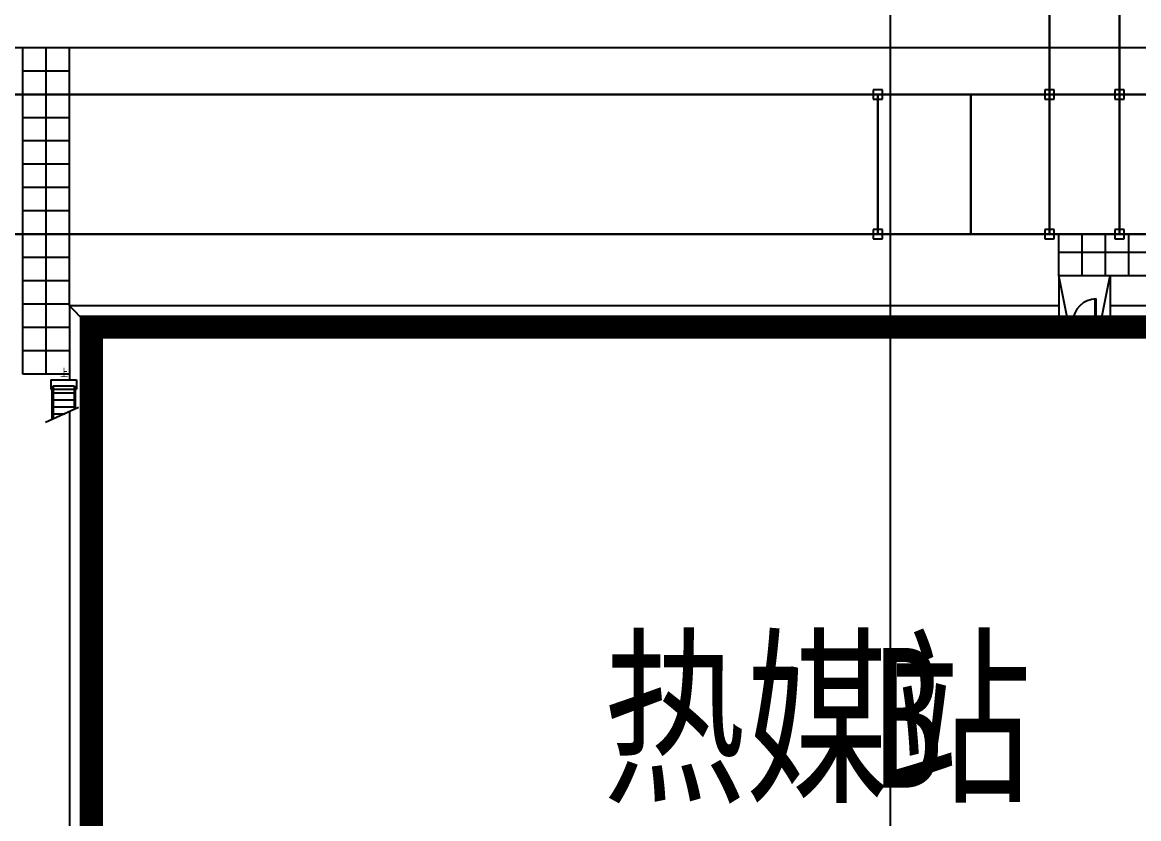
# Model space of a CAD drawing. Extents: x -170 to 1091, y -90 to 504.
# Drawn here: x 162.74 to 210.65, y 105.92 to 140.09 of the extents above; entities that cross this region are included whole.
import ezdxf

# ---------------------------------------------------------------- set-up
doc = ezdxf.new("R2010")
doc.units = 0
doc.header["$LTSCALE"] = 1000
doc.linetypes.add('CENTER2', pattern=[28.575, 19.05, -3.175, 3.175, -3.175])
doc.layers.get('0').update_dxf_attribs({"linetype": 'CONTINUOUS'})
for name, color, linetype in [('DIM_SYMB', 3, 'CONTINUOUS'), ('PUB_TEXT', 7, 'CONTINUOUS'), ('road', 2, 'CONTINUOUS'), ('TKX', 3, 'CONTINUOUS'), ('WALL', 141, 'CONTINUOUS'), ('定位中心线', 3, 'CENTER2'), ('方格网', 6, 'CONTINUOUS'), ('管架', 30, 'CONTINUOUS')]:
    doc.layers.add(name, color=color, linetype=linetype)
doc.styles.add('_TCH_DIM', font='SIMPLEX', dxfattribs={"bigfont": 'GBCBIG'})
doc.styles.get("Standard").update_dxf_attribs({"font": '', "width": 0.75})
doc.styles.get('STANDARD').set_extended_font_data('SimSun')

msp = doc.modelspace()

# ---------------------------------------------------------------- linework, layer by layer
at = {"linetype": 'Continuous'}
for p, q in [((207.225, 129.22385), (207.225, 131)), ((208.225, 129.22385), (208.225, 131)), ((209.225, 129.22385), (209.225, 131)), ((210.225, 129.22385), (210.225, 131)), ((207.225, 130.22385), (219.225, 130.22385)), ((209.425, 129.22385), (227.225, 129.22385))]:
    msp.add_line(p, q, dxfattribs=at)
at = {"ltscale": 50, "const_width": 0.1, "elevation": 0}
for points in [[(206.83, 131), (206.83, 171.5), (209.83, 171.5), (209.83, 131)], [(203.45, 137), (203.45, 131)]]:
    msp.add_lwpolyline(points, dxfattribs=at)
at = {"ltscale": 50, "const_width": 0.1}
for points in [[(234.33, 137), (125.07591, 137)], [(199.45, 131), (199.45, 137)], [(119.05002, 131), (234.33, 131)]]:
    msp.add_lwpolyline(points, dxfattribs=at)
at = {"linetype": 'Continuous', "const_width": 1, "elevation": 0}
msp.add_lwpolyline([(165.7, 127.02385), (280.5, 127.02385), (280.5, 82.69885), (165.7, 82.69885)], close=True, dxfattribs=at)
at = {"layer": 'DIM_SYMB', "linetype": 'Continuous'}
msp.add_lwpolyline([(195.886, 133.73961, 0, 0, 0), (193.07765, 136.62151, 0.4, 0, 0), (192.03078, 137.69579, 0, 0, 0)], format="xyseb", dxfattribs=at)
at = {"layer": 'DIM_SYMB', "elevation": 0}
msp.add_lwpolyline([(164.51, 124.74885, 0, 0, 0), (164.51, 123.69885, 0.08, 0, 0), (164.51, 123.39885, 0, 0, 0)], format="xyseb", dxfattribs=at)
at = {"layer": 'road', "linetype": 'Continuous'}
for p, q in [((216.225, 139), (114.5, 139)), ((162.76, 125), (162.76, 139)), ((163.76, 125), (163.76, 139)), ((164.76, 127.92385), (164.76, 139)), ((164.76, 138), (162.76, 138)), ((164.76, 137), (162.76, 137)), ((164.76, 136), (162.76, 136)), ((164.76, 135), (162.76, 135)), ((164.76, 134), (162.76, 134)), ((164.76, 133), (162.76, 133)), ((164.76, 132), (162.76, 132)), ((164.76, 131), (162.76, 131)), ((164.76, 130), (162.76, 130)), ((164.76, 129), (162.76, 129)), ((164.76, 128), (162.76, 128)), ((164.76, 127), (162.76, 127)), ((164.76, 126), (162.76, 126)), ((164.76, 125), (162.76, 125))]:
    msp.add_line(p, q, dxfattribs=at)
at = {"layer": 'TKX', "color": 3}
for p, q in [((207.225, 129.22385), (209.425, 129.22385)), ((207.225, 129.22385), (207.225, 127.22385)), ((207.625, 127.22385), (207.225, 129.22385)), ((209.025, 127.22385), (209.425, 129.22385)), ((209.425, 129.22385), (209.425, 127.22385)), ((207.225, 127.92385), (164.76, 127.92385)), ((164.76, 127.92385), (164.76, 124.74885)), ((165.46, 127.22385), (164.76, 127.92385)), ((208.785, 127.22385), (208.785, 128.22305)), ((208.825, 127.22385), (208.825, 128.22385)), ((219.4, 127.92385), (209.425, 127.92385)), ((169.075, 127.22385), (172.075, 127.22385)), ((169.075, 127.15385), (172.075, 127.15385)), ((169.075, 127.09385), (172.075, 127.09385)), ((169.075, 127.02385), (172.075, 127.02385)), ((177.325, 127.22385), (174.325, 127.22385)), ((177.325, 127.15385), (174.325, 127.15385)), ((177.325, 127.09385), (174.325, 127.09385)), ((177.325, 127.02385), (174.325, 127.02385)), ((182.575, 127.22385), (179.575, 127.22385)), ((182.575, 127.15385), (179.575, 127.15385)), ((182.575, 127.09385), (179.575, 127.09385)), ((182.575, 127.02385), (179.575, 127.02385)), ((187.825, 127.22385), (184.825, 127.22385)), ((187.825, 127.15385), (184.825, 127.15385)), ((187.825, 127.09385), (184.825, 127.09385)), ((187.825, 127.02385), (184.825, 127.02385)), ((190.075, 127.22385), (193.075, 127.22385)), ((190.075, 127.15385), (193.075, 127.15385)), ((190.075, 127.09385), (193.075, 127.09385)), ((190.075, 127.02385), (193.075, 127.02385)), ((198.325, 127.22385), (195.325, 127.22385)), ((198.325, 127.15385), (195.325, 127.15385)), ((198.325, 127.09385), (195.325, 127.09385)), ((198.325, 127.02385), (195.325, 127.02385)), ((200.575, 127.22385), (203.575, 127.22385)), ((200.575, 127.15385), (203.575, 127.15385)), ((200.575, 127.09385), (203.575, 127.09385)), ((200.575, 127.02385), (203.575, 127.02385)), ((208.825, 127.22385), (205.825, 127.22385)), ((207.825, 127.15385), (205.825, 127.15385)), ((207.825, 127.09385), (205.825, 127.09385)), ((207.825, 127.02385), (205.825, 127.02385)), ((207.825, 127.22385), (207.825, 127.02385)), ((163.96, 124.74885), (163.96, 124.34885)), ((163.96, 124.74885), (165.06, 124.74885)), ((165.06, 124.74885), (165.06, 124.34885)), ((163.96, 124.34885), (165.06, 124.34885)), ((164.01, 124.49885), (164.01, 123.04354)), ((164.06, 124.49885), (164.06, 123.06617)), ((164.06, 124.49885), (164.96, 124.49885)), ((164.06, 124.19885), (164.96, 124.19885)), ((164.96, 124.49885), (164.96, 123.47366)), ((165.01, 124.49885), (165.01, 123.4963)), ((164.06, 123.89885), (164.96, 123.89885)), ((165.15958, 123.56403), (163.73569, 122.91934)), ((164.06, 123.59885), (164.96, 123.59885)), ((164.06, 123.29885), (164.57391, 123.29885)), ((164.76, 123.38311), (164.76, 100.34885)), ((165.46, 82.45885), (165.46, 107.79885)), ((165.7, 107.79885), (165.7, 99.74885))]:
    msp.add_line(p, q, dxfattribs=at)
msp.add_arc((208.825, 127.22385), 1, 90, 180, dxfattribs=at)
at = {"layer": 'WALL'}
for p, q in [((165.46, 107.79885), (165.46, 127.22385)), ((169.075, 127.22385), (165.46, 127.22385)), ((165.7, 127.02385), (165.7, 107.79885)), ((169.075, 127.02385), (165.7, 127.02385)), ((169.075, 127.22385), (169.075, 127.02385)), ((174.325, 127.22385), (172.075, 127.22385)), ((172.075, 127.22385), (172.075, 127.02385)), ((174.325, 127.02385), (172.075, 127.02385)), ((174.325, 127.22385), (174.325, 127.02385)), ((179.575, 127.22385), (177.325, 127.22385)), ((177.325, 127.22385), (177.325, 127.02385)), ((179.575, 127.02385), (177.325, 127.02385)), ((179.575, 127.22385), (179.575, 127.02385)), ((184.825, 127.22385), (182.575, 127.22385)), ((182.575, 127.22385), (182.575, 127.02385)), ((184.825, 127.02385), (182.575, 127.02385)), ((184.825, 127.22385), (184.825, 127.02385)), ((187.825, 127.22385), (187.825, 127.02385)), ((190.075, 127.22385), (187.825, 127.22385)), ((190.075, 127.02385), (187.825, 127.02385)), ((190.075, 127.22385), (190.075, 127.02385)), ((195.325, 127.22385), (193.075, 127.22385)), ((193.075, 127.22385), (193.075, 127.02385)), ((195.325, 127.02385), (193.075, 127.02385)), ((195.325, 127.22385), (195.325, 127.02385)), ((200.575, 127.22385), (198.325, 127.22385)), ((198.325, 127.22385), (198.325, 127.02385)), ((200.575, 127.02385), (198.325, 127.02385)), ((200.575, 127.22385), (200.575, 127.02385)), ((205.825, 127.22385), (203.575, 127.22385)), ((203.575, 127.22385), (203.575, 127.02385)), ((205.825, 127.02385), (203.575, 127.02385)), ((205.825, 127.22385), (205.825, 127.02385)), ((211.075, 127.22385), (208.825, 127.22385)), ((208.825, 127.22385), (208.825, 127.02385)), ((211.075, 127.02385), (208.825, 127.02385))]:
    msp.add_line(p, q, dxfattribs=at)
at = {"layer": 'WALL', "elevation": 0}
for points in [[(166.075, 127.22385), (166.525, 127.22385), (166.525, 126.77385), (166.075, 126.77385)], [(178.225, 127.22385), (178.675, 127.22385), (178.675, 126.77385), (178.225, 126.77385)], [(188.725, 127.22385), (189.175, 127.22385), (189.175, 126.77385), (188.725, 126.77385)], [(199.225, 127.22385), (199.675, 127.22385), (199.675, 126.77385), (199.225, 126.77385)], [(209.725, 127.22385), (210.175, 127.22385), (210.175, 126.77385), (209.725, 126.77385)]]:
    msp.add_lwpolyline(points, close=True, dxfattribs=at)
at = {"layer": '定位中心线'}
for points in [[(199.25, 137.2), (199.25, 136.8), (199.65, 136.8), (199.65, 137.2)], [(199.25, 131.2), (199.25, 130.8), (199.65, 130.8), (199.65, 131.2)]]:
    msp.add_lwpolyline(points, close=True, dxfattribs=at)
at = {"layer": '定位中心线', "elevation": 0}
for points in [[(206.63, 137.2), (206.63, 136.8), (207.03, 136.8), (207.03, 137.2)], [(209.63, 137.2), (209.63, 136.8), (210.03, 136.8), (210.03, 137.2)], [(206.63, 131.2), (206.63, 130.8), (207.03, 130.8), (207.03, 131.2)], [(209.63, 131.2), (209.63, 130.8), (210.03, 130.8), (210.03, 131.2)]]:
    msp.add_lwpolyline(points, close=True, dxfattribs=at)
at = {"layer": '方格网', "color": 6, "linetype": 'Continuous'}
msp.add_line((200, -54.65023), (200, 494.06478), dxfattribs=at)
at = {"layer": '管架', "ltscale": 1000}
msp.add_line((209.83, 137), (209.83, 131), dxfattribs=at)

# ---------------------------------------------------------------- texts
at = {"layer": 'PUB_TEXT', "style": '_TCH_DIM'}
msp.add_text('上', height=0.33759, dxfattribs=at).set_placement((164.36851, 124.84885))
at = {"layer": 'PUB_TEXT', "linetype": 'Continuous', "width": 0.75}
for s, p in [('热媒站', (187.65229, 107.25105)), ('B', (199.22371, 107.25105))]:
    msp.add_text(s, height=6, dxfattribs=at).set_placement(p)

doc.saveas('drawing.dxf')
